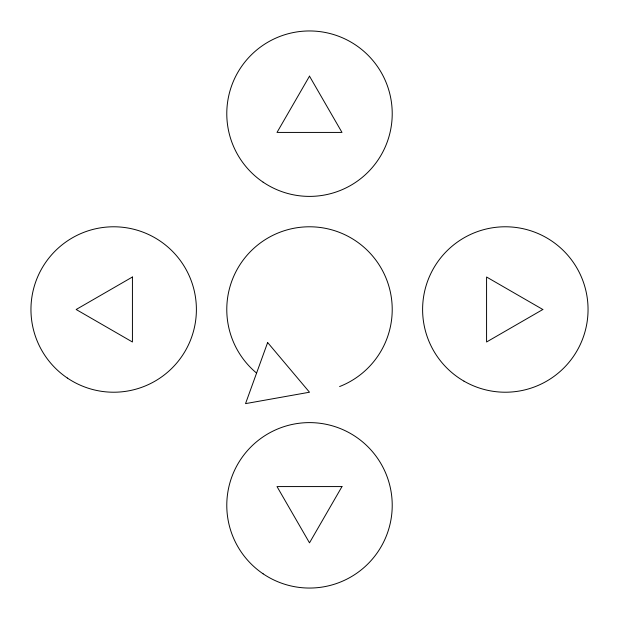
<?xml version="1.0" encoding="UTF-8"?>
<svg xmlns="http://www.w3.org/2000/svg" width="619" height="619" viewBox="0 0 619 619"><rect width="100%" height="100%" fill="white"/><g stroke="black" fill="none" stroke-linecap="round" stroke-linejoin="round"><path stroke-width="0.93" d="M256.583 373.087A82.722 82.722 0 0 1 255.67 246.695A82.722 82.722 0 0 1 380.43 266.936A82.722 82.722 0 0 1 339.591 386.55M267.64 342.531L245.534 403.627L309.5 392.222L267.64 342.531M309.5 76.16L277.01 132.427L341.99 132.427L309.5 76.16M341.99 486.573L309.5 542.84L277.01 486.573L341.99 486.573M132.427 277.01L76.16 309.5L132.427 341.99L132.427 277.01M542.84 309.5L486.573 341.99L486.573 277.01L542.84 309.5M263.137 182.179A82.722 82.722 0 0 0 392.013 119.575A82.722 82.722 0 0 0 273.358 39.268A82.722 82.722 0 0 0 263.137 182.179M263.137 573.836A82.722 82.722 0 0 0 392.013 511.232A82.722 82.722 0 0 0 273.358 430.925A82.722 82.722 0 0 0 263.137 573.836M463.971 381.142A82.722 82.722 0 0 0 588.05 309.5A82.722 82.722 0 0 0 463.971 237.858A82.722 82.722 0 0 0 463.971 381.142M67.309 378.008A82.722 82.722 0 0 0 196.184 315.404A82.722 82.722 0 0 0 77.53 235.096A82.722 82.722 0 0 0 67.309 378.008"/></g></svg>
